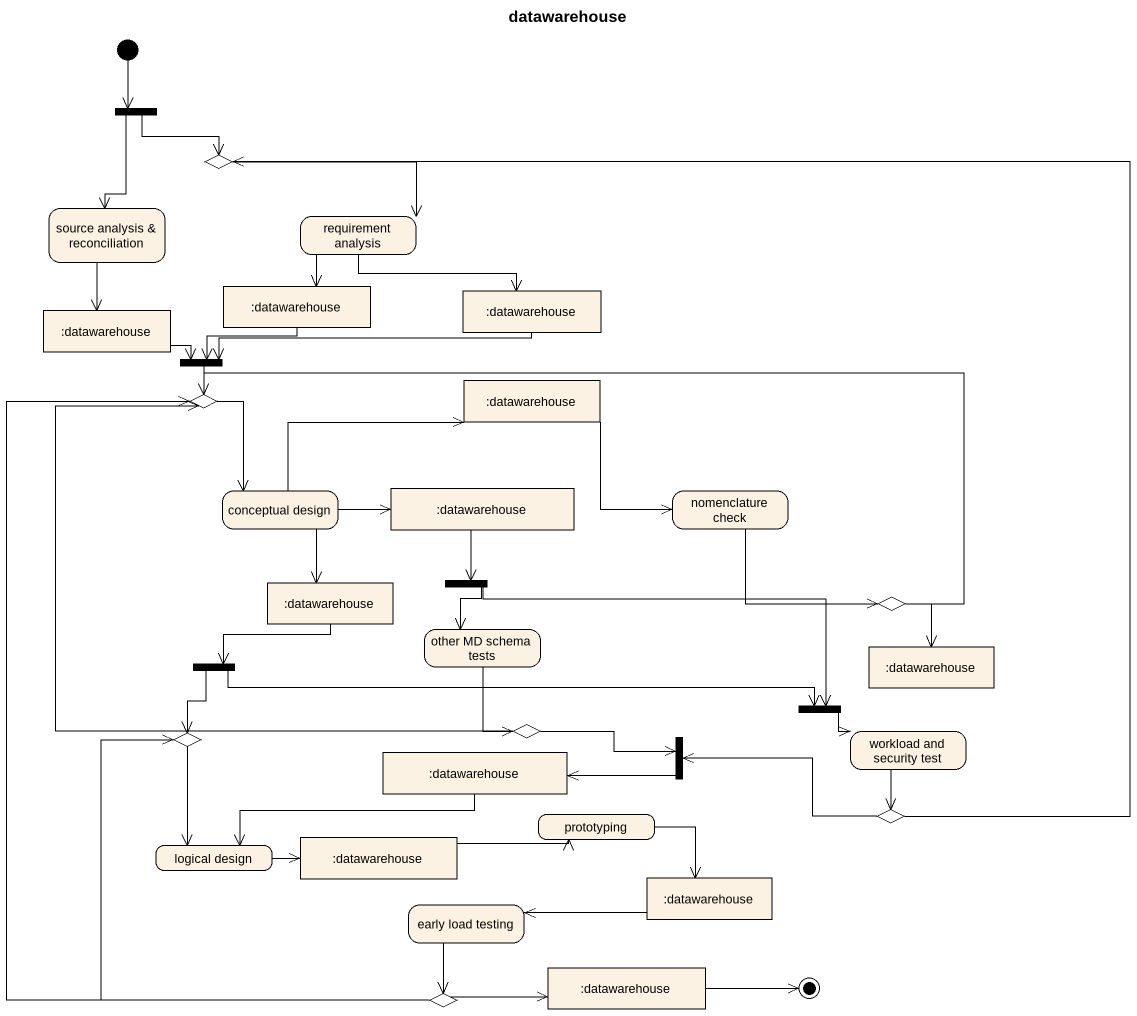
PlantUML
@startuml
title datawarehouse
hide empty description
state fork1 <<fork>>
state choice1 <<choice>>
state "source analysis & reconciliation" as source_analysis
state "requirement analysis" as requirement_analysis
state ":datawarehouse" as datawarehouse <<object>>
state ":datawarehouse" as datawarehouse_2 <<object>>
state ":datawarehouse" as datawarehouse_3 <<object>>
state fork2 <<join>>
state choice2 <<choice>>
state ":datawarehouse" as datawarehouse_4 <<object>>
state "conceptual design" as conceptual_design
state ":datawarehouse" as datawarehouse_5 <<object>>
state "nomenclature check" as nomenclature_check
state ":datawarehouse" as datawarehouse_6 <<object>>
state fork3 <<fork>>
state choice3 <<choice>>
state fork4 <<fork>>
state "other MD schema tests" as other_MD_schema_tests
state ":datawarehouse" as datawarehouse_7 <<object>>
state fork5 <<join>>
state choice4 <<choice>>
state ":datawarehouse" as datawarehouse_8 <<object>>
state choice5 <<choice>>
state fork6 <<join>>
state "workload and security test" as workload_and_security_test
state prototyping
state choice6 <<choice>>
state "logical design" as logical_design
state ":datawarehouse" as datawarehouse_9 <<object>>
state ":datawarehouse" as datawarehouse_10 <<object>>
state "early load testing" as early_load_testing
state ":datawarehouse" as datawarehouse_11 <<object>>
state choice7 <<choice>>
[*] --> fork1
fork1 --> choice1
fork1 --> source_analysis
choice1 -right-> requirement_analysis
source_analysis --> datawarehouse_3
requirement_analysis --> datawarehouse
requirement_analysis -right-> datawarehouse_2
datawarehouse -left-> fork2
datawarehouse_2 -left-> fork2
datawarehouse_3 -right-> fork2
fork2 --> choice2
choice2 --> conceptual_design
datawarehouse_4 -right-> nomenclature_check
conceptual_design -right-> datawarehouse_4
conceptual_design -right-> datawarehouse_5
conceptual_design --> datawarehouse_6
datawarehouse_5 --> fork3
nomenclature_check -right-> choice3
datawarehouse_6 -left-> fork4
fork3 --> other_MD_schema_tests
fork3 -right-> fork5
choice3 -left-> choice2
choice3 --> datawarehouse_7
fork4 -right-> fork5
fork4 --> choice4
other_MD_schema_tests --> choice5
fork5 -right-> workload_and_security_test
choice4 --> logical_design
datawarehouse_8 -left-> logical_design
choice5 -up-> choice2
choice5 -right-> fork6
fork6 -left-> datawarehouse_8
workload_and_security_test --> choice6
prototyping --> datawarehouse_10
choice6 -up-> choice1
choice6 -left-> fork6
logical_design -right-> datawarehouse_9
datawarehouse_9 -right-> prototyping
datawarehouse_10 -left-> early_load_testing
early_load_testing --> choice7
choice7 -up-> choice2
choice7 -up-> choice4
choice7 -right-> datawarehouse_11
datawarehouse_11 -right-> [*]
@enduml
